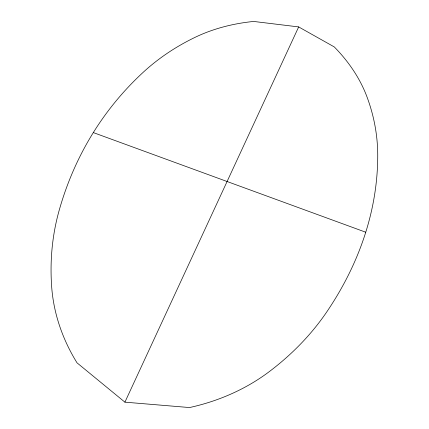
<?xml version="1.0" encoding="UTF-8"?>
<svg xmlns="http://www.w3.org/2000/svg" width="429" height="429" viewBox="0 0 429 429"><rect width="100%" height="100%" fill="white"/><g stroke="black" fill="none" stroke-linecap="round" stroke-linejoin="round"><path stroke-width="0.64" d="M124.914 402.161L298.67 26.92L334.277 46.927A185.671 137.886 8.9 0 1 367.235 97.555A285.591 214.95 2.5 0 1 377.729 155.63A462.323 334.529 -7 0 1 327 311.561A301.48 235.827 -0.9 0 1 269.696 371.316A197.479 163.975 3.9 0 1 189.516 407.55L124.914 402.161L77.027 362.843A199.893 169.487 17.6 0 1 51.657 286.599A313.658 254.558 27.2 0 1 59.175 210.349A509.577 384.577 37.7 0 1 143.195 72.303A297.538 230.352 24.6 0 1 194.761 37.489A176.791 132.234 16.9 0 1 253.695 21.45L298.67 26.92M93.313 132.582L365.749 232.218"/></g></svg>
